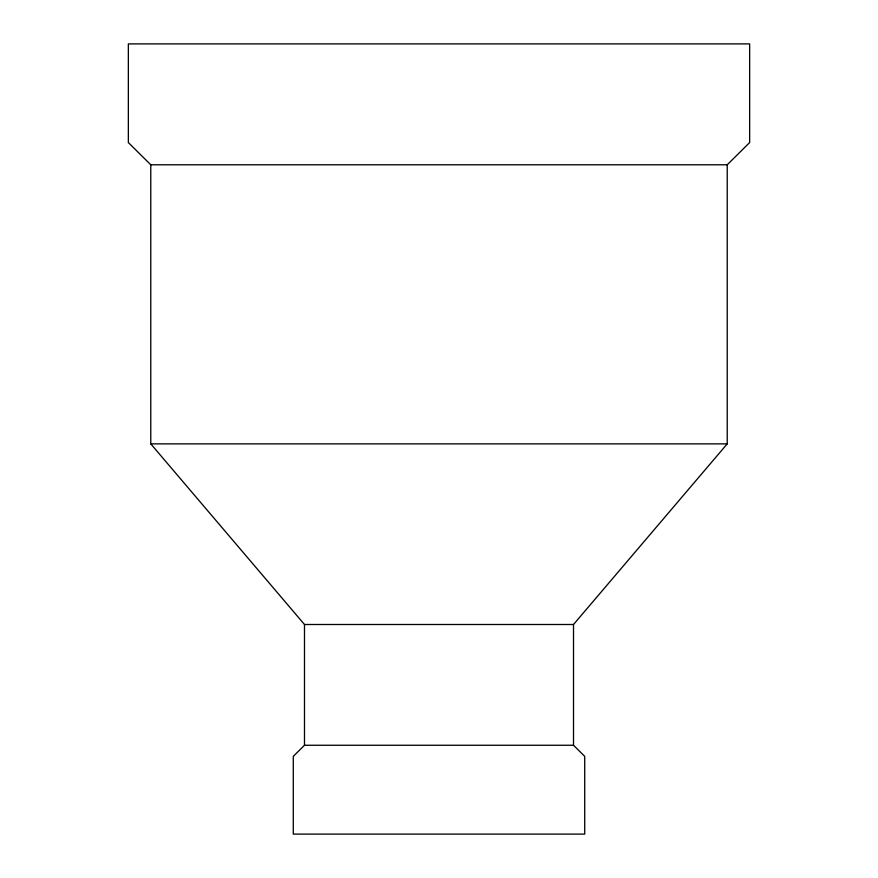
<?xml version="1.0" encoding="UTF-8"?>
<svg xmlns="http://www.w3.org/2000/svg" width="878" height="878" viewBox="0 0 878 878"><rect width="100%" height="100%" fill="white"/><g stroke="black" fill="none" stroke-linecap="round" stroke-linejoin="round"><path stroke-width="1.32" d="M573.51 745.257L304.49 745.257L293.285 756.364L293.285 834.1L584.715 834.1L584.715 756.364L573.51 745.257L573.51 624.499L727.225 443.862L727.225 164.79L749.647 142.554L749.647 43.9L128.353 43.9L128.353 142.554L150.775 164.79L727.225 164.79M150.775 164.79L150.775 443.862L727.225 443.862M150.775 443.862L304.49 624.499L573.51 624.499M304.49 624.499L304.49 745.257"/></g></svg>
